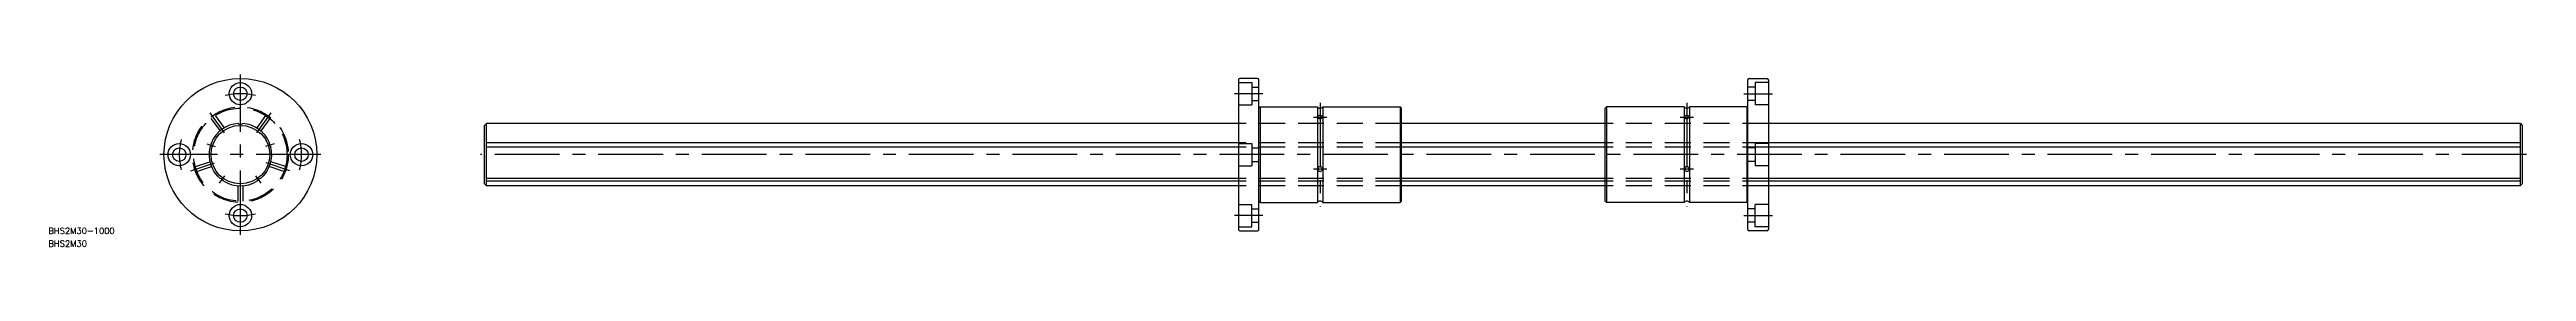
# Model space of a CAD drawing. Extents: x -94 to 1122, y -45 to 40.
import ezdxf

# ---------------------------------------------------------------- set-up
doc = ezdxf.new("R2010")
doc.units = 0
doc.linetypes.add('CENTER', pattern=[50.8, 31.75, -6.35, 6.35, -6.35])
doc.linetypes.add('DASHED', pattern=[19.05, 12.7, -6.35])
doc.layers.get('0').update_dxf_attribs({"linetype": 'CONTINUOUS'})
doc.layers.add('CENTER', color=1, linetype='CENTER')
doc.styles.get("Standard").update_dxf_attribs({"font": 'txt.shx', "height": 3, "bigfont": 'bigfont.shx'})

# ---------------------------------------------------------------- blocks, each defined once
blk = doc.blocks.new('*U3')
at = {"color": 7, "linetype": 'CONTINUOUS'}
blk.add_text('BHS2M30-1000', height=3, dxfattribs=at).set_placement((-94.2, -39))
blk = doc.blocks.new('*U4')
at = {"color": 7, "linetype": 'CONTINUOUS'}
blk.add_text('BHS2M30', height=3, dxfattribs=at).set_placement((-94.2, -45.3))

msp = doc.modelspace()

# ---------------------------------------------------------------- linework, layer by layer
at = {"color": 7, "linetype": 'CONTINUOUS'}
for p, q in [((489.8, 36.9), (489.8, -36.9)), ((499.2, 37.5), (490.4, 37.5)), ((499.8, -36.9), (499.8, 36.9)), ((739.8, -36.9), (739.8, 36.9)), ((740.4, 37.5), (749.2, 37.5)), ((749.8, 36.9), (749.8, -36.9)), ((120.8, 15.4), (119.8, 14.4)), ((119.8, -14.4), (119.8, 14.4)), ((489.8, 15.4), (120.8, 15.4)), ((120.8, -15.4), (120.8, 15.4)), ((499.8, 22.9), (500.4, 23.5)), ((499.8, -22.9), (499.8, 22.9)), ((500.4, 23.5), (500.4, -23.5)), ((500.4, 23.5), (528.5, 23.5)), ((528.5, 23.5), (528.5, -23.5)), ((531.1, 23.5), (531.1, -23.5)), ((531.1, 23.5), (569.2, 23.5)), ((569.2, 23.5), (569.2, -23.5)), ((569.8, 22.9), (569.2, 23.5)), ((569.8, -22.9), (569.8, 22.9)), ((669.8, 15.4), (569.8, 15.4)), ((669.8, 22.9), (670.4, 23.5)), ((669.8, -22.9), (669.8, 22.9)), ((670.4, 23.5), (670.4, -23.5)), ((708.5, 23.5), (670.4, 23.5)), ((708.5, 23.5), (708.5, -23.5)), ((711.1, 23.5), (711.1, -23.5)), ((739.2, 23.5), (711.1, 23.5)), ((739.2, 23.5), (739.2, -23.5)), ((739.8, 22.9), (739.2, 23.5)), ((739.8, -22.9), (739.8, 22.9)), ((1118.9, 15.4), (749.8, 15.4)), ((1118.8, 15.4), (1118.8, -15.4)), ((1118.9, 15.4), (1119.8, 14.4)), ((1119.8, 14.4), (1119.8, -14.4)), ((489.8, 5.8), (120.8, 5.8)), ((489.8, 3.7), (120.8, 3.7)), ((669.8, 5.8), (569.8, 5.8)), ((669.8, 3.7), (569.8, 3.7)), ((1118.8, 5.8), (749.8, 5.8)), ((1118.8, 3.7), (749.8, 3.7)), ((489.8, -11.8), (120.8, -11.8)), ((669.8, -11.8), (569.8, -11.8)), ((1118.8, -11.8), (749.8, -11.8)), ((119.8, -14.4), (120.8, -15.4)), ((489.8, -13.1), (120.8, -13.1)), ((489.8, -15.4), (120.8, -15.4)), ((500.4, -23.5), (499.8, -22.9)), ((500.4, -23.5), (528.5, -23.5)), ((531.1, -23.5), (569.2, -23.5)), ((569.2, -23.5), (569.8, -22.9)), ((669.8, -13.1), (569.8, -13.1)), ((669.8, -15.4), (569.8, -15.4)), ((670.4, -23.5), (669.8, -22.9)), ((708.5, -23.5), (670.4, -23.5)), ((739.2, -23.5), (711.1, -23.5)), ((739.2, -23.5), (739.8, -22.9)), ((1118.8, -13.1), (749.8, -13.1)), ((1118.8, -15.4), (749.8, -15.4)), ((1119.8, -14.4), (1118.8, -15.4)), ((490.4, -37.5), (499.2, -37.5)), ((749.2, -37.5), (740.4, -37.5))]:
    msp.add_line(p, q, dxfattribs=at)
at = {"color": 3, "linetype": 'DASHED'}
for p, q in [((489.8, 35.5), (496.3, 35.5)), ((489.8, 24.5), (496.3, 24.5)), ((496.3, 35.5), (496.3, 24.5)), ((496.3, 33.3), (499.8, 33.3)), ((496.3, 26.7), (499.8, 26.7)), ((743.3, 33.3), (739.8, 33.3)), ((743.3, 26.7), (739.8, 26.7)), ((743.3, 35.5), (743.3, 24.5)), ((749.8, 35.5), (743.3, 35.5)), ((749.8, 24.5), (743.3, 24.5)), ((-14.5, 17.8), (-10, 11.7)), ((-12.4, 19.2), (-8, 13.2)), ((12.4, 19.2), (8, 13.2)), ((14.5, 17.8), (10, 11.7)), ((569.8, 15.4), (489.8, 15.4)), ((749.8, 15.4), (669.8, 15.4)), ((569.8, 5.8), (489.8, 5.8)), ((489.8, 5.5), (496.3, 5.5)), ((569.8, 3.7), (489.8, 3.7)), ((496.3, 5.5), (496.3, -5.5)), ((496.3, 3.3), (499.8, 3.3)), ((749.8, 5.8), (669.8, 5.8)), ((749.8, 3.7), (669.8, 3.7)), ((743.3, 3.3), (739.8, 3.3)), ((743.3, 5.5), (743.3, -5.5)), ((749.8, 5.5), (743.3, 5.5)), ((-22.1, -5.9), (-15, -3.6)), ((-21.4, -8.3), (-14.2, -5.9)), ((21.4, -8.3), (14.2, -5.9)), ((22.1, -5.9), (15, -3.6)), ((489.8, -5.5), (496.3, -5.5)), ((569.8, -11.8), (489.8, -11.8)), ((496.3, -3.3), (499.8, -3.3)), ((749.8, -11.8), (669.8, -11.8)), ((743.3, -3.3), (739.8, -3.3)), ((749.8, -5.5), (743.3, -5.5)), ((-1.2, -15.3), (-1.2, -22.9)), ((1.2, -15.3), (1.2, -22.9)), ((569.8, -13.1), (489.8, -13.1)), ((569.8, -15.4), (489.8, -15.4)), ((749.8, -13.1), (669.8, -13.1)), ((749.8, -15.4), (669.8, -15.4)), ((489.8, -24.5), (496.3, -24.5)), ((489.8, -35.5), (496.3, -35.5)), ((496.3, -35.5), (496.3, -24.5)), ((496.3, -26.7), (499.8, -26.7)), ((496.3, -33.3), (499.8, -33.3)), ((743.3, -26.7), (739.8, -26.7)), ((743.3, -33.3), (739.8, -33.3)), ((743.3, -35.5), (743.3, -24.5)), ((749.8, -24.5), (743.3, -24.5)), ((749.8, -35.5), (743.3, -35.5))]:
    msp.add_line(p, q, dxfattribs=at)
at = {"color": 7, "linetype": 'CONTINUOUS'}
for centre, radius in [((0, 0), 37.5), ((0, 30), 5.5), ((0, 30), 3.3), ((0, 0), 14.4), ((-30, 0), 5.5), ((-30, 0), 3.3), ((30, 0), 5.5), ((30, 0), 3.3), ((0, -30), 5.5), ((0, -30), 3.3)]:
    msp.add_circle(centre, radius, dxfattribs=at)
at = {"color": 3, "linetype": 'DASHED'}
for radius in [23.5, 22.9]:
    msp.add_circle((0, 0), radius, dxfattribs=at)
at = {"color": 7, "linetype": 'CONTINUOUS'}
for centre, radius, start, end in [((490.4, 36.9), 0.6, 90, 180), ((499.2, 36.9), 0.6, 0, 90), ((740.4, 36.9), 0.6, 90, 180), ((749.2, 36.9), 0.6, 360, 90), ((0, 0), 15.4, 94.2108, 157.7892), ((0, 17), 2, 235.571, 304.429), ((0, 0), 15.4, 22.2108, 85.7892), ((529.8, 24.6), 1.71, 220.4497, 319.5503), ((529.2, 18.5), 0.666, 104.7124, 174.6589), ((529.3, 18.6), 0.771, 187.1505, 237.0259), ((529.8, 19.8), 2.04, 243.7042, 296.2958), ((529.8, 16.9), 2.35, 71.2118, 108.7882), ((530.4, 18.5), 0.666, 5.3411, 75.2876), ((530.3, 18.6), 0.771, 302.9741, 352.8495), ((709.8, 24.6), 1.71, 220.4497, 319.5503), ((709.2, 18.5), 0.666, 104.7124, 174.6589), ((709.3, 18.6), 0.771, 187.1505, 237.0259), ((709.8, 19.8), 2.04, 243.7042, 296.2958), ((709.8, 16.9), 2.35, 71.2118, 108.7882), ((710.4, 18.5), 0.666, 5.3411, 75.2876), ((710.3, 18.6), 0.771, 302.9741, 352.8495), ((0, 0), 15.4, 166.2108, 229.7892), ((-16.2, 5.3), 2, 307.571, 16.429), ((0, 0), 15.4, 310.2108, 13.7892), ((16.2, 5.3), 2, 163.571, 232.429), ((-10, -13.8), 2, 19.571, 88.429), ((10, -13.8), 2, 91.571, 160.429), ((529.9, -7.2), 1.28, 132.3299, 176.6992), ((530, -6.9), 1.39, 187.6068, 235.2061), ((529.8, -7.1), 1.23, 47.5152, 132.4848), ((529.8, -7.1), 1.11, 233.136, 306.864), ((529.7, -6.9), 1.39, 304.7939, 352.3932), ((529.8, -7.2), 1.28, 3.3008, 47.6701), ((709.9, -7.2), 1.28, 132.3299, 176.6992), ((710, -6.9), 1.39, 187.6068, 235.2061), ((709.8, -7.1), 1.23, 47.5152, 132.4848), ((709.8, -7.1), 1.11, 233.136, 306.864), ((709.7, -6.9), 1.39, 304.7939, 352.3932), ((709.8, -7.2), 1.28, 3.3008, 47.6701), ((0, 0), 15.4, 238.2108, 301.7892), ((529.8, -24.6), 1.71, 40.4497, 139.5503), ((709.8, -24.6), 1.71, 40.4497, 139.5503), ((490.4, -36.9), 0.6, 180, 270), ((499.2, -36.9), 0.6, 270, 0), ((740.4, -36.9), 0.6, 180, 270), ((749.2, -36.9), 0.6, 270, 360)]:
    msp.add_arc(centre, radius, start, end, dxfattribs=at)
at = {"layer": 'CENTER', "color": 1, "linetype": 'CENTER'}
for p, q in [((0, -39.5), (0, 39.5)), ((501.8, 30), (487.8, 30)), ((529.8, 25.5), (529.8, -25.5)), ((709.8, 25.5), (709.8, -25.5)), ((737.8, 30), (751.8, 30)), ((-15, 20.6), (-7.9, 10.8)), ((15, 20.6), (7.9, 10.8)), ((526.6, 18.5), (533.1, 18.5)), ((706.6, 18.5), (713.1, 18.5)), ((39.5, 0), (-39.5, 0)), ((-16.5, 5.4), (-12.4, 4)), ((16.5, 5.4), (12.4, 4)), ((1121.8, 0), (117.8, 0)), ((-24.3, -7.9), (-12.7, -4.1)), ((-10.2, -14.1), (-7.6, -10.5)), ((10.2, -14.1), (7.6, -10.5)), ((24.3, -7.9), (12.7, -4.1)), ((533.1, -7.1), (526.6, -7.1)), ((713.1, -7.1), (706.6, -7.1)), ((501.8, -30), (487.8, -30)), ((737.8, -30), (751.8, -30))]:
    msp.add_line(p, q, dxfattribs=at)
for start, end in [(75.6385, 104.3615), (165.6385, 194.3615), (345.6385, 14.3615), (255.6385, 284.3615)]:
    msp.add_arc((0, 0), 30, start, end, dxfattribs=at)

# ---------------------------------------------------------------- block references
at = {"color": 7, "linetype": 'CONTINUOUS'}
for name in ['*U3', '*U4']:
    msp.add_blockref(name, (0, 0), dxfattribs=at)

doc.saveas('drawing.dxf')
